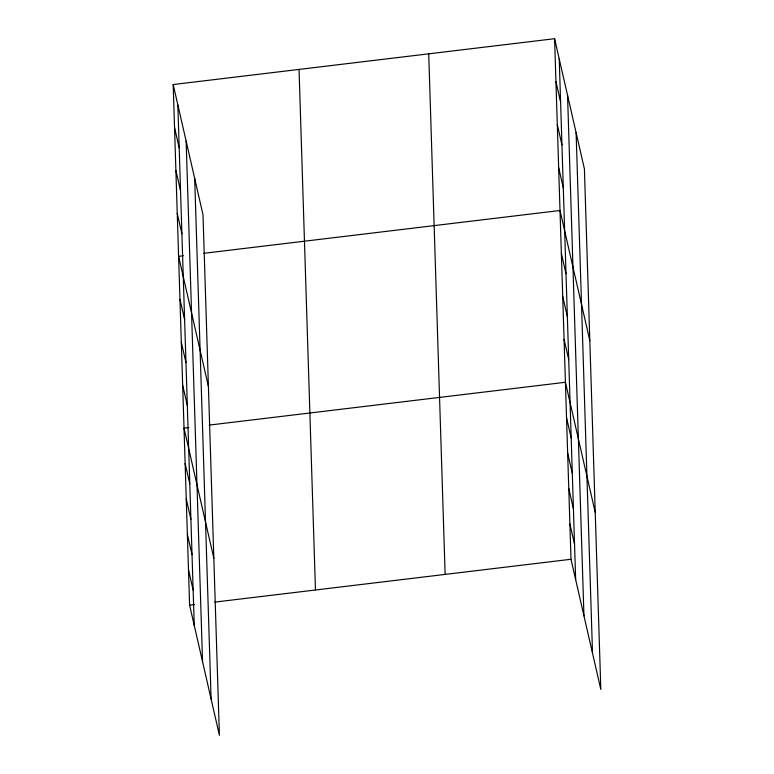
<?xml version="1.0" encoding="UTF-8"?>
<svg xmlns="http://www.w3.org/2000/svg" width="774" height="774" viewBox="0 0 774 774"><rect width="100%" height="100%" fill="white"/><g stroke="black" fill="none" stroke-linecap="round" stroke-linejoin="round"><path stroke-width="1.16" d="M173.183 84.55L203.001 214.727L219.41 735.3L189.601 605.123L173.183 84.55L554.59 38.7L584.399 168.877L600.817 689.45L570.999 559.273L554.59 38.7M183.399 255.759L178.601 256.339L208.419 386.516M203.775 253.311L559.999 210.489L589.817 340.666M188.817 427.558L184.018 428.128L213.837 558.306M209.193 425.1L565.417 382.279L595.235 512.456M189.601 605.123L194.4 604.552M214.775 602.104L570.999 559.273M555.945 81.647L560.589 101.955M557.299 124.595L561.943 144.902M558.644 167.542L563.298 187.85M561.353 253.437L566.007 273.744M562.708 296.384L567.361 316.692M564.062 339.331L568.716 359.639M566.539 417.679L571.193 437.987M567.652 453.08L572.305 473.388M568.774 488.481L573.418 508.789M569.887 523.882L574.54 544.19M174.537 127.497L179.191 147.805M175.892 170.444L180.545 190.752M177.246 213.392L181.9 233.7M179.955 299.286L184.609 319.594M181.31 342.234L185.963 362.542M182.664 385.181L187.318 405.489M185.131 463.529L189.785 483.837M186.253 498.93L190.907 519.238M187.366 534.331L192.02 554.639M188.488 569.732L193.132 590.04M576.098 132.615L592.516 653.198M567.545 95.26L583.954 615.843M559.234 59.008L575.653 579.581M428.719 53.832L445.137 574.405M299.045 69.418L315.463 589.991M194.69 178.465L211.108 699.048M186.137 141.11L202.556 661.693M177.836 104.858L194.255 625.431"/></g></svg>
